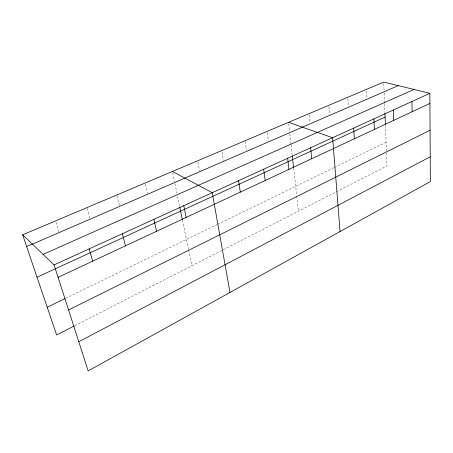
<?xml version="1.0" encoding="UTF-8"?>
<svg xmlns="http://www.w3.org/2000/svg" width="453" height="453" viewBox="0 0 453 453"><rect width="100%" height="100%" fill="white"/><g stroke="black" fill="none" stroke-linecap="round" stroke-linejoin="round"><path stroke-width="0.34" stroke-dasharray="2.27 1.7" d="M74.853 325.673L335.764 192.106M336.375 191.795L387.004 165.877L385.429 125.475M65.623 298.295L216.993 224.609M217.621 224.297L333.81 167.735M334.427 167.434L386.086 142.287M55.979 222.163L58.947 231.755M87.112 208.295L89.921 218.312M116.936 195.662L119.45 205.543M145.532 184.258L147.621 193.357M172.689 172.825L174.518 181.681M174.937 183.731L176.919 193.329M177.48 196.07L179.603 206.353M182.44 220.135L188.425 249.173M188.567 249.863L191.846 265.781M197.882 162.14L199.501 170.877M222.015 151.902L223.437 160.526M245.062 141.478L246.29 149.852M267.366 132.752L268.431 141.019M288.691 123.703L289.597 131.868M289.829 133.935L290.99 144.331M291.064 145.022L292.225 155.419M293.629 168.018L296.675 195.3M296.749 195.99L298.448 211.211M309.184 115.011L309.954 123.063M328.901 106.642L329.541 114.598M347.881 98.686L348.346 105.691M366.166 90.923L366.562 98.539M383.787 83.443L384.053 90.277M384.161 93.058L384.546 102.944M384.574 103.652L384.931 112.831"/><path stroke-width="0.68" d="M78.777 341.726L430.214 156.806M74.224 325.996L56.636 334.994L22.65 234.813L383.731 82.078L429.863 93.329L430.35 181.574L88.159 370.922L54.083 264.909L22.65 234.813M68.562 309.96L430.067 130.26M47.225 307.253L64.989 298.606M58.08 277.344L429.92 103.437M37.027 277.196L385.101 117.067M54.083 264.909L429.863 93.329M43.08 254.376L413.98 89.456M26.608 246.483L32.35 243.997M32.412 244.161L398.312 85.634M288.538 122.344L332.615 137.735L340.061 231.534M172.412 171.466L212.236 192.695L229.994 292.44M89.15 248.901L92.684 261.16M122.367 233.737L125.475 245.82M153.867 219.348L156.596 231.268M179.745 207.038L182.299 219.445M183.782 205.69L186.166 217.44M238.55 180.685L240.328 192.106M263.669 169.212L265.186 180.481M287.672 158.256L288.952 169.371M292.304 156.115L293.555 167.316M310.628 147.769L311.692 158.731M353.68 128.114L354.354 138.782M373.889 118.884L374.393 129.411M384.959 113.539L385.373 124.071M393.295 110.022L393.634 120.407M411.936 101.512L412.128 111.761"/></g></svg>
